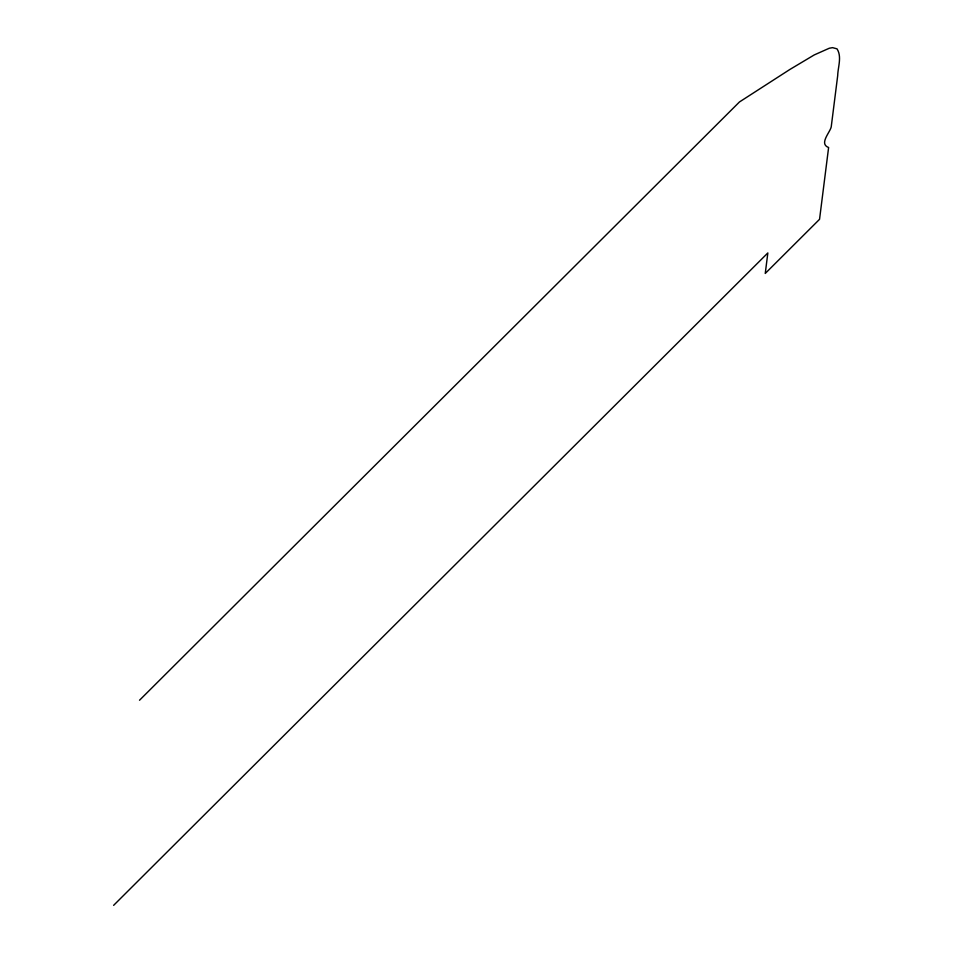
<?xml version="1.0" encoding="UTF-8"?>
<svg xmlns="http://www.w3.org/2000/svg" width="953" height="953" viewBox="0 0 953 953"><rect width="100%" height="100%" fill="white"/><g stroke="black" fill="none" stroke-linecap="round" stroke-linejoin="round"><path stroke-width="1.43" d="M139.531 700.229L739.457 101.959L789.882 69.462L814.243 54.929L829.289 48.234L832.577 47.65L837.008 48.841C842.107 56.751 837.901 67.02 837.687 75.716L831.207 126.999C829.753 132.812 818.841 143.903 828.61 147.512L819.544 219.309L765.247 273.451L767.844 252.938L113.621 905.35"/></g></svg>
